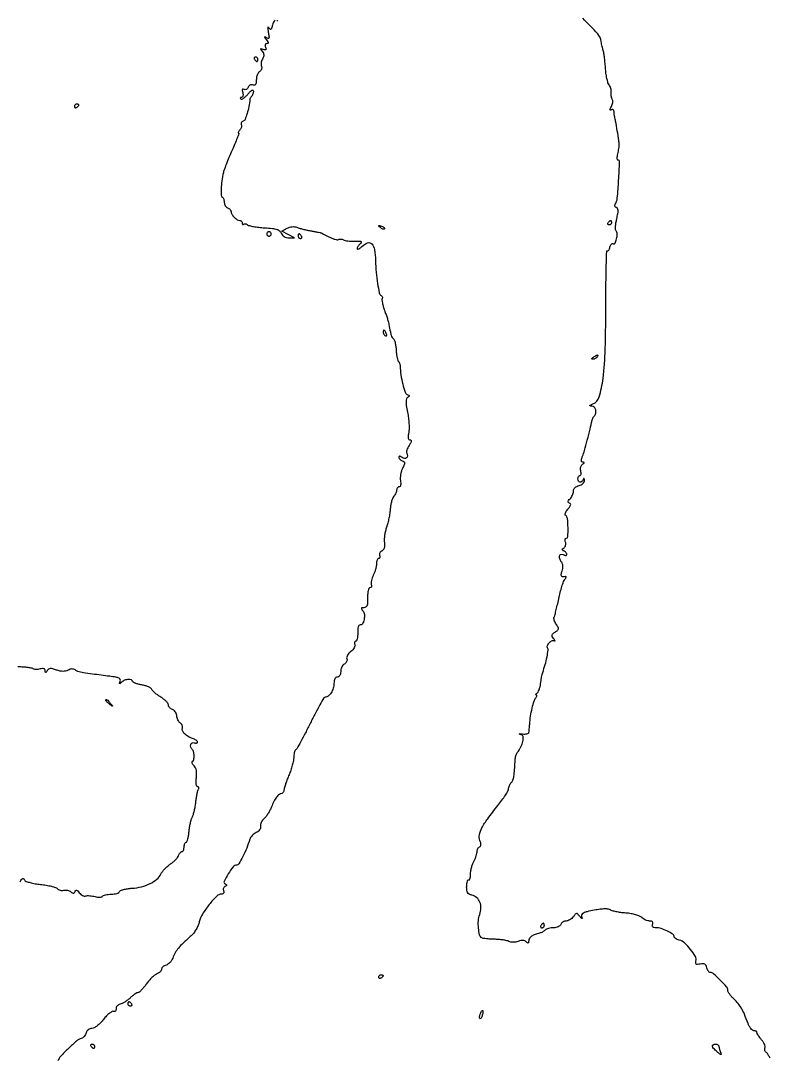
# Model space of a CAD drawing. Extents: x 489 to 2056, y 115 to 2226.
# Drawn here: x 1663 to 1997.9, y 618.1 to 1081.2 of the extents above; entities that cross this region are included whole.
import ezdxf

# ---------------------------------------------------------------- set-up
doc = ezdxf.new("R2010")
doc.units = 0

msp = doc.modelspace()

# ---------------------------------------------------------------- linework, layer by layer
for points in [[(1776.713706, 1081.434899, 0.097459), (1776.277368, 1081.033535, 0.062216), (1775.861257, 1080.287087, 0.034607), (1775.537966, 1079.295244, -0.015844), (1775.151256, 1077.938112, -0.1518), (1774.810507, 1077.451171, -0.363984), (1774.428426, 1077.46617, -0.065717), (1773.932689, 1078.052155, 0.116388), (1773.599501, 1078.374041, 0.535816), (1773.401443, 1078.279012, 0.072549), (1773.405147, 1077.564754, 0.009975), (1773.657496, 1076.094509, -0.011092), (1773.96337, 1074.288235, -0.108237), (1773.909463, 1073.520152, -0.373259), (1773.566994, 1073.300347, -0.09996), (1772.906098, 1073.536467, 0.009165), (1772.118925, 1073.991436, 0.558279), (1772.001655, 1073.925437, 0.178412), (1772.079709, 1073.68449, 0.00378), (1772.872445, 1072.691958, -0.019437), (1773.497887, 1071.856535, -0.130597), (1773.671089, 1071.373133, -0.323062), (1773.507814, 1071.101141, -0.10165), (1773.015456, 1071, 0.1381), (1772.576424, 1070.876382, 0.166353), (1772.304255, 1070.548075, 0.122512), (1772.2428, 1070.032711, 0.060394), (1772.404352, 1069.388659, -0.038178), (1772.630292, 1068.631768, -0.262724), (1772.519773, 1068.274572, -0.250492), (1772.150246, 1068.173886, -0.0354), (1771.369897, 1068.411552, 0.012809), (1770.479903, 1068.727168, 0.363343), (1770.268908, 1068.642442, 0.293871), (1770.289092, 1068.389811, 0.010338), (1770.92795, 1067.586814, -0.063352), (1771.441987, 1066.778078, -0.103567), (1771.629038, 1065.990766, -0.090414), (1771.494255, 1065.119492, -0.039415), (1771.02315, 1064.043256, 0.044538), (1770.648092, 1063.162016, 0.046163), (1770.440567, 1062.238772, 0.050659), (1770.417677, 1061.409978, 0.120568), (1770.606531, 1060.827629, -0.128806), (1770.764482, 1060.312221, -0.089582), (1770.680616, 1059.70621, -0.079405), (1770.370588, 1059.102889, -0.070656), (1769.877135, 1058.598296, 0.062686), (1769.323013, 1058.049366, 0.043169), (1768.83913, 1057.308562, 0.043344), (1768.492055, 1056.50051, 0.06568), (1768.34936, 1055.75, -0.009197), (1768.183755, 1053.54933, -0.101567), (1767.927451, 1052.70871, -0.277103), (1767.456621, 1052.431721, -0.089623), (1766.629042, 1052.588855, 0.11748), (1766.058314, 1052.664934, 0.100576), (1765.478097, 1052.484278, 0.092753), (1764.977391, 1052.073294, 0.083219), (1764.636105, 1051.494089, -0.074781), (1764.308157, 1050.915551, -0.110111), (1763.858006, 1050.54668, -0.129282), (1763.349205, 1050.438231, -0.127291), (1762.849539, 1050.59299, 0.100879), (1762.372732, 1050.768388, 0.344253), (1762.103097, 1050.616973, 0.140712), (1762.044625, 1050.117095, 0.023162), (1762.248857, 1049.156372, -0.043173), (1762.392963, 1048.314272, -0.078928), (1762.341334, 1047.621015, -0.120931), (1762.110533, 1047.169515, -0.217733), (1761.739714, 1047, 0.070875), (1761.379815, 1046.948727, 0.205311), (1761.189549, 1046.792325, 0.232401), (1761.184714, 1046.56305, 0.08767), (1761.373645, 1046.293021, 0.304215), (1761.807542, 1046.207431, 0.050486), (1762.595482, 1046.634582, 0.040858), (1763.546466, 1047.402543, 0.024992), (1764.540312, 1048.448561, -0.017529), (1765.598737, 1049.596364, -0.070495), (1766.356336, 1050.172384, -0.254453), (1766.786427, 1050.177109, -0.277687), (1767, 1049.822206, -0.044136), (1766.944716, 1049.197128, -0.03672), (1766.779687, 1048.550377, -0.038189), (1766.537719, 1047.9774, -0.077523), (1766.25, 1047.583333, 0.035608), (1765.958603, 1047.247189, 0.031038), (1765.702955, 1046.857813, 0.032302), (1765.516142, 1046.47532, 0.07548), (1765.440911, 1046.166667, -0.02567), (1764.980268, 1042.89153, -0.027024), (1764.191402, 1039.737631, -0.023587), (1763.260168, 1037.156872, -0.205555), (1762.406082, 1036.325587, 0.072846), (1761.916635, 1036.050625, 0.102577), (1761.591626, 1035.671795, 0.124053), (1761.480679, 1035.251, 0.142075), (1761.591833, 1034.85141, -0.137939), (1761.725588, 1034.385258, -0.065536), (1761.646696, 1033.76047, -0.057513), (1761.382803, 1033.082888, -0.051655), (1760.963645, 1032.456195, 0.022992), (1760.541241, 1031.896783, 0.050869), (1760.285544, 1031.427757, 0.105308), (1760.227504, 1031.122063, 0.407723), (1760.352308, 1031, -0.51821), (1760.498038, 1030.793512, -0.004868), (1759.749668, 1028.752077, -0.010555), (1758.756962, 1026.282622, -0.006066), (1757.462148, 1023.347497, 0.008183), (1756.085422, 1020.190551, 0.008527), (1754.832281, 1017.033027, 0.008273), (1753.841554, 1014.269347, 0.036574), (1753.406549, 1012.597497, 0.013115), (1752.798618, 1008.712083, 0.02564), (1752.555393, 1005.588501, 0.026821), (1752.618632, 1003.262915, 0.238474), (1753.137236, 1002.415183, -0.118946), (1753.46844, 1002.08068, -0.048579), (1753.746563, 1001.499863, -0.044441), (1753.93616, 1000.78909, -0.04299), (1754, 1000.047972, 0.074909), (1754.112113, 999.303841, 0.064522), (1754.440625, 998.58363, 0.066849), (1754.926498, 997.995299, 0.095434), (1755.5, 997.638374, -0.05935), (1756.073585, 997.336128, -0.059556), (1756.559375, 996.907902, -0.065379), (1756.889236, 996.42445, -0.117582), (1757, 995.959956, 0.14555), (1757.342358, 994.808787, 0.050864), (1758.439695, 993.451196, 0.050856), (1759.786666, 992.344573, 0.14759), (1760.928571, 992, -0.108083), (1761.337343, 991.910593, -0.099644), (1761.685268, 991.657292, -0.09558), (1761.918558, 991.278733, -0.090674), (1762, 990.833333, 0.057388), (1762.046271, 990.43152, 0.172529), (1762.193285, 990.20266, 0.253554), (1762.407824, 990.167715, 0.113033), (1762.657991, 990.324657, -0.145926), (1762.993391, 990.505972, -0.088386), (1763.448014, 990.519374, -0.074845), (1763.950928, 990.365867, -0.061844), (1764.423443, 990.063537, 0.117393), (1765.193483, 989.682973, 0.013343), (1767.110424, 989.297171, 0.01555), (1769.451247, 988.965332, 0.012064), (1772.015452, 988.7453, -0.01129), (1775.485813, 988.452925, -0.053059), (1777.439386, 988.031126, -0.097679), (1778.637521, 987.355572, -0.109198), (1779.433306, 986.298088, 0.07714), (1779.991327, 985.449252, 0.074549), (1780.786255, 984.797909, 0.071614), (1781.767361, 984.389293, 0.062996), (1782.868542, 984.25), (1785.370472, 984.25), (1782.512568, 985.747407), (1779.654664, 987.244814), (1782.022502, 988.512043, -0.046962), (1783.146227, 988.983893, -0.051105), (1784.306868, 989.221057, -0.053993), (1785.430555, 989.211574, -0.066568), (1786.44517, 988.953299, 0.024147), (1787.504933, 988.585661, 0.008286), (1789.071394, 988.153717, 0.008213), (1790.817888, 987.733603, 0.00941), (1792.5, 987.391192, -0.000615), (1794.068716, 987.1005, -0.000857), (1795.471875, 986.836211, -0.000518), (1796.653158, 986.610348, -0.011135), (1797, 986.535614, -0.053335), (1797.327299, 986.419444, -0.002874), (1798.316439, 985.937501, -0.004465), (1799.486753, 985.345875, -0.003239), (1800.779368, 984.667218, 0.024642), (1802.106091, 984.041533, 0.031846), (1803.380544, 983.608237, 0.033211), (1804.45022, 983.394009, 0.172902), (1805.029368, 983.51815, -0.098026), (1805.492056, 983.691329, -0.059368), (1806.078298, 983.717211, -0.056273), (1806.691834, 983.601184, -0.063646), (1807.23718, 983.353415, 0.085628), (1807.953092, 983.065197, 0.020866), (1809.21228, 982.84883, 0.02078), (1810.697518, 982.719454, 0.019375), (1812.223608, 982.709398, -0.00722), (1814.461351, 982.749044, -0.143782), (1815.111852, 982.560346, -0.433956), (1815.185524, 982.164465, -0.03765), (1814.43881, 981.295953, 0.030909), (1813.887483, 980.671896, 0.047907), (1813.502263, 980.065656, 0.061177), (1813.318966, 979.560562, 0.258357), (1813.404762, 979.261905, 0.266416), (1813.707619, 979.179825, 0.057511), (1814.233482, 979.384375, 0.045669), (1814.867177, 979.796968, 0.029254), (1815.52381, 980.380952, -0.105924), (1818.00365, 981.98567, -0.302893), (1819.909862, 981.549502, -0.153852), (1821.156327, 978.984389, -0.03312), (1821.559964, 974, 0.017889), (1821.81967, 968.847681, 0.019362), (1822.445372, 963.862412, 0.014003), (1823.264979, 959.636762, 0.202095), (1824.1317, 958.418605, -0.090337), (1824.436929, 958.143376, -0.095468), (1824.618306, 957.78319, -0.099699), (1824.648441, 957.394587, -0.108479), (1824.523103, 957.037381, 0.173769), (1824.406507, 956.488926, 0.018244), (1824.633488, 955.175417, 0.020872), (1825.038414, 953.585206, 0.015266), (1825.614379, 951.856479, -0.006714), (1826.253632, 950.041888, -0.006511), (1826.850741, 948.192216, -0.006448), (1827.333672, 946.551997, -0.023822), (1827.575344, 945.5, 0.003914), (1828.187153, 942.248755, 0.027879), (1828.582773, 940.696617, 0.061144), (1828.996331, 939.788783, 0.099498), (1829.570374, 939.170032, -0.156907), (1829.949131, 938.655975, -0.022543), (1830.31287, 937.384552, -0.023767), (1830.612547, 935.792371, -0.018281), (1830.792587, 934.032697, 0.013923), (1830.956234, 932.28277, 0.019079), (1831.207029, 930.721184, 0.016095), (1831.500447, 929.465667, 0.167438), (1831.792587, 929.032697, -0.100417), (1832.067639, 928.722364, -0.042291), (1832.306406, 928.215855, -0.039614), (1832.477579, 927.613304, -0.041365), (1832.548371, 927, 0.02893), (1832.906994, 923.029602, 0.024167), (1833.732547, 918.877073, 0.018096), (1834.770624, 915.277384, 0.225573), (1835.723973, 914.27568, -0.034028), (1836.391593, 913.965903, -0.231467), (1836.5949, 913.677117, -0.258436), (1836.481125, 913.362816, -0.041047), (1835.934345, 912.959423, 0.174021), (1835.389949, 912.275976, 0.079521), (1835.195035, 911.135927, 0.04167), (1835.327304, 909.318978, 0.009574), (1835.86347, 906.288441, -0.018046), (1836.261619, 903.792243, -0.016126), (1836.497062, 901.17838, -0.016402), (1836.555611, 898.816323, -0.04738), (1836.387971, 897.189855, 0.02212), (1836.162598, 895.72991, 0.074002), (1836.200082, 894.764489, 0.146552), (1836.484859, 894.214227, 0.20328), (1836.99001, 894, -0.201225), (1837.418796, 893.820153, -0.239371), (1837.549818, 893.406294, -0.08601), (1837.288889, 892.656499, -0.018389), (1836.57345, 891.471754, 0.031862), (1835.983486, 890.432551, 0.039923), (1835.579917, 889.400728, 0.044423), (1835.396484, 888.515123, 0.168833), (1835.517457, 887.971754, -0.136146), (1835.85276, 886.818505, -0.215696), (1835.447082, 885.891633, -0.220737), (1834.493653, 885.597912, -0.140173), (1833.410972, 886.073886, 0.033904), (1832.829118, 886.493634, 0.112309), (1832.385669, 886.647252, 0.248118), (1832.114778, 886.540117, 0.178812), (1832, 886.229434, 0.127983), (1832.112405, 885.797485, 0.06361), (1832.450898, 885.339242, 0.056834), (1832.94791, 884.925695, 0.05356), (1833.53497, 884.624954, -0.074958), (1834.301483, 884.190095, -0.222879), (1834.566358, 883.664137, -0.112765), (1834.406637, 882.862392, -0.014007), (1833.629284, 881.250009, 0.046058), (1833.115752, 879.983448, 0.032067), (1832.765236, 878.479913, 0.032458), (1832.614736, 876.980434, 0.056065), (1832.710891, 875.732043, -0.031777), (1832.852386, 874.609163, -0.069113), (1832.7864, 873.744767, -0.11325), (1832.530823, 873.201516, -0.230328), (1832.116577, 873, 0.127101), (1831.690753, 872.889977, 0.100759), (1831.327995, 872.580357, 0.089625), (1831.084127, 872.117203, 0.076619), (1831, 871.571429, -0.069591), (1830.9101, 870.92864, -0.037195), (1830.632813, 870.17433, -0.036172), (1830.228459, 869.432298, -0.046628), (1829.75, 868.821429, 0.095869), (1829.245876, 868.028787, 0.025938), (1828.770772, 866.611537, 0.025261), (1828.389395, 864.914688, 0.023802), (1828.171776, 863.154016, -0.019618), (1827.94806, 861.210618, -0.012254), (1827.541505, 858.9553, -0.012294), (1827.030874, 856.749061, -0.021792), (1826.487082, 854.963386, 0.029026), (1825.996318, 853.264061, 0.021357), (1825.64457, 851.335516, 0.021716), (1825.468808, 849.476701, 0.044213), (1825.523786, 848.012053, -0.032145), (1825.61184, 846.58488, -0.073343), (1825.451965, 845.520357, -0.103194), (1825.046147, 844.779547, -0.12504), (1824.401009, 844.32364, 0.089235), (1823.862181, 843.997415, 0.09509), (1823.484907, 843.510078, 0.099873), (1823.326689, 842.938587, 0.10979), (1823.411145, 842.370958, -0.061879), (1823.541104, 841.846279, -0.108279), (1823.498162, 841.402719, -0.150891), (1823.293696, 841.111261, -0.166391), (1822.968615, 841, 0.224109), (1822.597785, 840.824998, 0.07596), (1822.284531, 840.299203, 0.057781), (1822.070854, 839.527858, 0.038721), (1822, 838.614307, -0.045249), (1821.899363, 837.504539, -0.022406), (1821.582619, 836.124909, -0.022033), (1821.123276, 834.713015, -0.030005), (1820.57913, 833.489885, 0.032401), (1820.074311, 832.340362, 0.033834), (1819.730699, 831.151581, 0.035965), (1819.579269, 830.091105, 0.109521), (1819.686119, 829.375578, -0.059617), (1819.819065, 828.849023, -0.105271), (1819.7827, 828.404076, -0.149772), (1819.587659, 828.111925, -0.172896), (1819.273655, 828, 0.265728), (1818.650982, 827.643934, 0.083017), (1818.251071, 826.601256, 0.042097), (1818.035726, 824.760227, 0.010698), (1818.00291, 821.75, -0.037751), (1817.922162, 820.508939, -0.097576), (1817.628472, 819.665231, -0.140801), (1817.117174, 819.177784, -0.121025), (1816.39344, 819, 0.036532), (1815.600393, 818.941979, 0.28214), (1815.327011, 818.713554, 0.231834), (1815.37817, 818.324826, 0.026569), (1815.920615, 817.595653, -0.15525), (1816.568828, 815.994552, -0.068931), (1816.428398, 813.695269, -0.079001), (1815.71502, 811.778644, -0.32116), (1814.649961, 811.283346, 0.278318), (1814.181814, 811.108907, 0.09681), (1813.83676, 810.443206, 0.055954), (1813.638409, 809.310762, 0.023007), (1813.614063, 807.75, -0.024447), (1813.587505, 806.312829, -0.039348), (1813.409373, 805.101563, -0.047127), (1813.125135, 804.240552, -0.297801), (1812.757074, 804, 0.171351), (1812.432423, 803.885376, 0.150059), (1812.230158, 803.585942, 0.105976), (1812.191295, 803.129978, 0.06014), (1812.326921, 802.590441, -0.15551), (1812.365724, 801.920538, -0.066546), (1812.026312, 801.07953, -0.056497), (1811.388484, 800.203547, -0.046144), (1810.528978, 799.424485, 0.045138), (1809.646101, 798.627464, 0.060233), (1809.013919, 797.75295, 0.072675), (1808.696549, 796.911092, 0.146491), (1808.749559, 796.210254, -0.114007), (1808.837505, 795.583339, -0.085955), (1808.658645, 794.908676, -0.079811), (1808.244498, 794.290029, -0.078004), (1807.654492, 793.82652, 0.095576), (1807.021113, 793.292188, 0.056006), (1806.486007, 792.452824, 0.053174), (1806.122907, 791.45626, 0.060864), (1806, 790.45031, -0.048987), (1805.900227, 789.434395, -0.088612), (1805.596958, 788.658385, -0.117298), (1805.116427, 788.175396, -0.139499), (1804.5, 788, 0.150397), (1803.854557, 787.801361, 0.125738), (1803.378049, 787.261905, 0.083426), (1803.090161, 786.353459, 0.03512), (1803, 785.071429, -0.080276), (1802.66712, 783.01145, -0.065126), (1801.691642, 780.994564, -0.071552), (1800.368948, 779.496828, -0.177974), (1799.017374, 779, 0.266139), (1798.544793, 778.729281, 0.003355), (1796.748311, 775.618034, 0.008732), (1794.719846, 771.900313, 0.00548), (1792.472155, 767.486925, -0.003986), (1790.221728, 763.03533, -0.006006), (1788.183197, 759.195446, -0.00265), (1786.393089, 755.960003, -0.127322), (1785.883353, 755.427908, 0.154597), (1785.542173, 755.031336, 0.037464), (1785.259485, 754.202776, 0.034901), (1785.064919, 753.158056, 0.028596), (1785, 752.023888, -0.048909), (1784.860111, 750.597208, -0.017063), (1784.389974, 748.585705, -0.016759), (1783.718285, 746.392905, -0.018774), (1782.923317, 744.332905, 0.009724), (1782.118324, 742.354289, 0.010667), (1781.416673, 740.405603, 0.010155), (1780.887318, 738.718089, 0.051553), (1780.710512, 737.75, -0.04655), (1780.595099, 737.080298, -0.063382), (1780.362156, 736.514062, -0.07985), (1780.054235, 736.130344, -0.185896), (1779.715767, 736, 0.169679), (1778.595886, 735.608694, 0.059979), (1777.385394, 734.381804, 0.046474), (1776.179141, 732.483106, 0.026533), (1775.07013, 730, -0.026902), (1774.414548, 728.535043, -0.021335), (1773.556905, 727.02749, -0.02181), (1772.638538, 725.695182, -0.049256), (1771.808026, 724.795711, 0.054015), (1771.09742, 724.011289, 0.048903), (1770.543759, 723.067229, 0.052029), (1770.218319, 722.113114, 0.098686), (1770.195666, 721.304776, -0.107257), (1770.159753, 720.506856, -0.088486), (1769.799941, 719.732924, -0.077601), (1769.14182, 719.049572, -0.058201), (1768.24088, 718.51801, 0.05589), (1767.331683, 717.987208, 0.042504), (1766.467552, 717.221547, 0.043521), (1765.772711, 716.351315, 0.073666), (1765.376402, 715.508945, -0.022409), (1764.005783, 711.603064, -0.02151), (1762.274371, 707.780602, -0.014522), (1760.525194, 704.55862, -0.267196), (1759.554488, 704, 0.229774), (1757.978346, 703.235316, 0.028663), (1755.736597, 700.02836, 0.028402), (1753.934074, 696.69706, 0.412397), (1754.343016, 695.552328, -0.040223), (1754.853243, 695.256251, -0.254694), (1754.98342, 694.997302, -0.241705), (1754.838854, 694.737197, -0.036875), (1754.306177, 694.435392, 0.112684), (1753.892633, 694.110319, 0.092542), (1753.624841, 693.614992, 0.086686), (1753.543006, 693.026308, 0.083089), (1753.663166, 692.435392, -0.084182), (1753.777954, 691.864548, -0.147702), (1753.653851, 691.40326, -0.156853), (1753.303157, 691.105752, -0.098406), (1752.771033, 691, 0.198485), (1750.605346, 690.105028, 0.026894), (1747.248771, 686.378891, 0.031242), (1744.227443, 682.120098, 0.083323), (1742.821741, 678.683797, -0.045172), (1742.292856, 677.045838, -0.030022), (1741.411297, 675.278237, -0.03022), (1740.338744, 673.652117, -0.050641), (1739.230087, 672.449327, 0.008131), (1735.57743, 669.106307, 0.031042), (1733.470994, 666.851119, 0.045278), (1732.088778, 664.825312, 0.03625), (1730.973282, 662.429725, -0.053162), (1730.444541, 661.387653, -0.046004), (1729.684931, 660.424337, -0.048389), (1728.822035, 659.675968, -0.090737), (1727.98796, 659.2866, 0.054196), (1727.227657, 658.996888, 0.061931), (1726.583963, 658.560234, 0.071505), (1726.147103, 658.050199, 0.142326), (1726, 657.543884, -0.145466), (1725.838563, 657.000732, -0.053286), (1725.326952, 656.373582, -0.047179), (1724.585463, 655.766881, -0.041008), (1723.708771, 655.277076, 0.063102), (1722.658662, 654.62809, 0.023894), (1721.368327, 653.479426, 0.023213), (1720.068397, 652.081872, 0.026216), (1718.958771, 650.623394, -0.017686), (1717.943342, 649.24041, -0.023973), (1716.925512, 648.072017, -0.022237), (1716.018779, 647.207174, -0.179524), (1715.489782, 647.006833, 0.125378), (1714.946155, 646.864416, 0.02092), (1714.017003, 646.297933, 0.021798), (1712.958393, 645.52133, 0.01779), (1711.894672, 644.603153, -0.025176), (1710.765158, 643.656925, -0.022815), (1709.509531, 642.795387, -0.023472), (1708.314095, 642.12858, -0.064887), (1707.40489, 641.814839, 0.080222), (1706.686655, 641.542206, 0.081885), (1706.096488, 641.058786, 0.087643), (1705.722592, 640.443793, 0.112538), (1705.625709, 639.790765, -0.073304), (1705.583863, 639.189624, -0.139571), (1705.356244, 638.766147, -0.171286), (1704.977942, 638.57826, -0.122634), (1704.505138, 638.636402, 0.229771), (1703.828407, 638.57854, 0.034836), (1702.681, 637.782322, 0.033119), (1701.367106, 636.576591, 0.023062), (1700.0454, 635.057322, -0.026243), (1698.635382, 633.457197, -0.033902), (1697.174502, 632.15451, -0.037514), (1695.829465, 631.262774, -0.128311), (1694.822351, 631, 0.085897), (1693.993178, 630.856495, 0.07998), (1693.237469, 630.441326, 0.07963), (1692.64758, 629.807982, 0.083993), (1692.29841, 629.033119, -0.065444), (1691.975984, 628.240812, -0.051488), (1691.436965, 627.485892, -0.05281), (1690.77509, 626.878714, -0.082554), (1690.088111, 626.527965, 0.099786), (1687.995936, 625.367981, 0.014592), (1684.37381, 622.098057, 0.014813), (1680.950151, 618.620932, 0.095695), (1679.653976, 616.540659, -0.054237)], [(1777.923927, 1081.29669, -0.18021), (1777.737585, 1081.217824, -0.102606), (1777.449354, 1081.264551, -0.047126)], [(1997.942691, 617.669155, 0.0164), (1997.180038, 618.994719, 0.015034), (1996.475906, 620.057925, 0.100891), (1996.016914, 620.489547, -0.114807), (1995.69893, 620.805495, -0.081862), (1995.504284, 621.270226, -0.075628), (1995.459795, 621.809527, -0.074575), (1995.57714, 622.340428, 0.146803), (1995.626055, 622.992415, 0.04662), (1995.325725, 623.930599, 0.041945), (1994.775537, 624.970035, 0.035962), (1994.033466, 625.961413, -0.016453), (1993.254886, 626.921176, -0.020345), (1992.597331, 627.866095, -0.019143), (1992.116114, 628.689297, -0.123297), (1992, 629.15301, 0.159846), (1991.894012, 629.476071, 0.096769), (1991.595013, 629.751197, 0.078423), (1991.148569, 629.936999, 0.059534), (1990.62132, 630, -0.175303), (1990.007166, 630.222153, -0.050474), (1989.288595, 630.954687, -0.044114), (1988.589631, 632.006001, -0.034729), (1988.0204, 633.25, 0.009939), (1986.370003, 637.387001, 0.030896), (1985.034282, 640.074625, 0.041318), (1983.614946, 642.124551, 0.032787), (1981.770925, 644.089199, -0.024997), (1980.710293, 645.184529, -0.028583), (1979.813959, 646.334278, -0.02956), (1979.177254, 647.382345, -0.122309), (1979, 648.096124, 0.182893), (1978.43705, 649.583657, 0.015665), (1975.596892, 652.602545, 0.01568), (1972.573345, 655.437445, 0.182447), (1971.082972, 656, -0.193718), (1970.717752, 656.147017, -0.055426), (1970.319392, 656.625121, -0.04695), (1969.952186, 657.313405, -0.035136), (1969.67676, 658.128071, 0.060185), (1969.280107, 659.132803, 0.14222), (1968.719921, 659.700463, 0.129388), (1967.904724, 659.91047, 0.04595), (1966.696846, 659.792878, -0.026188), (1965.455937, 659.62241, -0.169115), (1964.85265, 659.777037, -0.255403), (1964.61647, 660.22552, -0.060167), (1964.735083, 661.094958, 0.193351), (1964.46757, 663.203267, 0.040777), (1962.362662, 666.348992, 0.042357), (1959.677966, 669.197052, 0.121682), (1957.295453, 670.461982, -0.036836), (1956.416777, 670.752722, -0.048825), (1955.674289, 671.149478, -0.058043), (1955.160465, 671.586045, -0.189872), (1955, 671.993372, 0.252498), (1954.414475, 673.078914, 0.030015), (1951.960684, 674.488654, 0.035043), (1949.175295, 675.638163, 0.080509), (1946.942671, 676, -0.042672), (1945.9856, 676.081829, -0.1482), (1945.436584, 676.357157, -0.206289), (1945.235929, 676.825435, -0.091344), (1945.361626, 677.5, 0.084268), (1945.493825, 678.158, 0.190345), (1945.324289, 678.628189, 0.158482), (1944.846171, 678.911029, 0.055017), (1944.040044, 679, -0.067228), (1943.199525, 679.113525, -0.039063), (1942.24012, 679.460035, -0.038311), (1941.315663, 679.966586, -0.051935), (1940.57678, 680.566077, 0.099775), (1939.589155, 681.222361, 0.029444), (1937.86092, 681.811898, 0.027149), (1935.720706, 682.280588, 0.021361), (1933.363382, 682.561457, -0.01435), (1931.114842, 682.797447, -0.017502), (1929.028994, 683.151779, -0.016179), (1927.315808, 683.563087, -0.106587), (1926.538299, 683.968215, 0.145324), (1925.682184, 684.334316, 0.034202), (1924.11007, 684.408405, 0.027632), (1921.988093, 684.24568, 0.013022), (1919.272782, 683.813535, 0.010588), (1916.155933, 683.165337, 0.056671), (1914.521513, 682.588214, 0.140564), (1913.7838, 681.925418, 0.217813), (1913.674149, 681.090699, -0.011066), (1913.922779, 680.213464, -0.526302), (1913.820517, 680.095658, -0.189282), (1913.581016, 680.222532, -0.00463), (1912.762185, 681.194213, 0.024645), (1911.884371, 682.155081, 0.221057), (1911.361067, 682.343818, 0.197456), (1910.843398, 682.075058, 0.01938), (1909.959791, 680.944213, -0.054456), (1909.289666, 680.200398, -0.04612), (1908.438245, 679.571112, -0.048274), (1907.543356, 679.141212, -0.088069), (1906.747856, 679, 0.075815), (1906.01266, 678.887878, 0.064717), (1905.300018, 678.559375, 0.066825), (1904.71684, 678.07349, 0.094352), (1904.361626, 677.5, -0.131484), (1903.944621, 676.925507, -0.062886), (1903.164034, 676.440625, -0.055888), (1902.16578, 676.111387, -0.051776), (1901.093011, 676, 0.035508), (1899.983573, 675.921113, 0.033748), (1898.876965, 675.685893, 0.035594), (1897.928627, 675.341796, 0.0918), (1897.330699, 674.930699, -0.042526), (1896.820614, 674.500714, -0.028031), (1896.169924, 674.093355, -0.028205), (1895.487139, 673.766134, -0.047703), (1894.880699, 673.58174, 0.035748), (1892.827094, 673.010489, 0.066127), (1891.289695, 672.220163, 0.089844), (1890.334349, 671.263465, 0.152538), (1890, 670.193011, -0.034056), (1889.9502, 669.462712, -0.266693), (1889.75, 669.203382, -0.266434), (1889.424933, 669.245436, -0.034007), (1888.873026, 669.726974, 0.09849), (1888.223576, 670.160925, 0.084377), (1887.420559, 670.344166, 0.06781), (1886.45147, 670.26704, 0.03714), (1885.307551, 669.926831, -0.044422), (1884.215306, 669.619203, -0.043781), (1883.080519, 669.507355, -0.046662), (1882.027779, 669.594422, -0.076891), (1881.184525, 669.882553, 0.067193), (1880.230222, 670.22933, 0.016612), (1878.588454, 670.530016, 0.016696), (1876.668807, 670.750838, 0.016028), (1874.712341, 670.846953, -0.009828), (1872.816823, 670.91653, -0.012701), (1871.081669, 671.058686, -0.010481), (1869.648385, 671.24331, -0.101473), (1869.075704, 671.453213, -0.195145), (1868.093344, 672.795529, -0.038638), (1867.58179, 675.791921, -0.040495), (1867.545357, 679.131334, -0.066446), (1868.113739, 681.896428, 0.075408), (1868.661271, 684.823871, 0.104464), (1868.200826, 687.44632, 0.118501), (1866.791964, 689.428627, 0.118324), (1864.635338, 690.555388, -0.057847), (1863.392024, 691.025462, -0.141198), (1862.687278, 691.692042, -0.111617), (1862.350907, 692.740797, -0.029107), (1862.297749, 694.520599, -0.023102), (1862.391264, 695.772928, -0.046013), (1862.600959, 696.74393, -0.077044), (1862.882349, 697.314122, -0.397139), (1863.19642, 697.378606, 0.370014), (1863.501805, 697.426389, 0.097718), (1863.763948, 697.892863, 0.053393), (1863.943106, 698.731427, 0.025955), (1864, 699.826676, -0.040119), (1864.107282, 701.161582, -0.022833), (1864.438815, 702.747768, -0.022684), (1864.921472, 704.324447, -0.03459), (1865.493839, 705.635693, 0.0209), (1866.066102, 706.854624, 0.019363), (1866.550673, 708.148193, 0.019771), (1866.891423, 709.332467, 0.059301), (1866.993839, 710.166667, -0.059325), (1867.075353, 710.830351, -0.061498), (1867.310268, 711.447776, -0.068287), (1867.655508, 711.928549, -0.123096), (1868.062392, 712.187464, 0.18256), (1868.457002, 712.508463, 0.119048), (1868.626683, 713.077531, 0.072809), (1868.549122, 713.913078, 0.02871), (1868.212128, 715.020797, -0.14144), (1868.031611, 717.533685, -0.066577), (1869.133735, 720.627083, -0.040016), (1871.676818, 724.726883, -0.011491), (1876.249371, 730.640766, 0.011964), (1878.068334, 732.997923, 0.015805), (1879.603799, 735.234163, 0.013197), (1880.760431, 737.147643, 0.129949), (1880.999371, 738.05, -0.065403), (1881.089471, 738.733719, -0.039089), (1881.3632, 739.508072, -0.038495), (1881.763431, 740.249701, -0.053444), (1882.237054, 740.837054, 0.110679), (1882.941285, 741.948091, 0.045103), (1883.394, 743.689559, 0.024481), (1883.716774, 746.478182, 0.004915), (1883.998949, 751.471497, -0.051842), (1884.130076, 752.337868, -0.032438), (1884.451726, 753.312864, -0.032361), (1884.898718, 754.242453, -0.049918), (1885.411155, 754.971497, 0.047077), (1885.96288, 755.747052, 0.022261), (1886.530075, 756.837241, 0.021834), (1887.026589, 758.03981, 0.028754), (1887.36631, 759.176557, 0.033099), (1887.59094, 760.511245, 0.109099), (1887.48756, 761.392518, 0.150695), (1887.052487, 761.985174, 0.08533), (1886.250619, 762.390641, -0.042185), (1885.808309, 762.568451, -0.7086), (1885.822057, 762.67468, -0.073316), (1886.263485, 762.702426, -0.008547), (1887.25, 762.602756, 0.038529), (1888.312503, 762.55942, 0.057623), (1889.230066, 762.699386, 0.075822), (1889.877957, 762.987046, 0.225216), (1890.128948, 763.388672, 0.005482), (1890.190857, 763.978656, 0.00151), (1890.275248, 764.907922, 0.001526), (1890.364469, 765.961357, 0.001594), (1890.445914, 767, -0.020623), (1890.85787, 770.52605, -0.018415), (1891.569974, 774.143441, -0.016476), (1892.416027, 777.271582, -0.098698), (1893.211931, 778.75, 0.04084), (1893.547563, 779.231263, 0.100627), (1893.685177, 779.637311, 0.204904), (1893.610343, 779.899498, 0.221259), (1893.372445, 780.015313, -0.155918), (1893.152593, 780.089856, -0.345971), (1893.108535, 780.250049, -0.121289), (1893.292404, 780.497433, -0.031007), (1893.699164, 780.792911, 0.126267), (1894.189368, 781.315589, 0.034396), (1894.668607, 782.351294, 0.032492), (1895.067523, 783.642459, 0.028792), (1895.315463, 785.027599, -0.008515), (1895.513301, 786.467034, -0.008142), (1895.762667, 787.920607, -0.008107), (1896.024429, 789.196199, -0.028705), (1896.252094, 790, 0.015303), (1897.369185, 793.575798, 0.018161), (1898.196004, 797.015876, 0.013795), (1898.705918, 799.951754, 0.176281), (1898.482547, 801.02824, -0.250881), (1898.415501, 802.108955, -0.086819), (1899.331133, 803.439148, -0.09148), (1900.608441, 804.336224, -0.289867), (1901.597985, 804.202381, 0.152589), (1901.759682, 804.134802, 0.57776), (1901.808634, 804.203953, 0.04564), (1901.592417, 804.578954, 0.009429), (1901.141018, 805.194055, -0.041516), (1900.529813, 806.149797, -0.181034), (1900.445672, 806.804633, -0.164215), (1900.811072, 807.392769, -0.032787), (1901.828499, 808.124969, 0.033161), (1902.919028, 808.911013, 0.187496), (1903.262106, 809.525413, 0.158813), (1903.129191, 810.270994, 0.02216), (1902.318318, 811.636938, -0.031604), (1901.787083, 812.571567, -0.0397), (1901.422959, 813.498501, -0.044128), (1901.25623, 814.29341, -0.169631), (1901.363624, 814.779339, 0.072931), (1901.63581, 815.409079, 0.003862), (1902.188513, 817.532464, 0.006008), (1902.797989, 820.079141, 0.004332), (1903.419054, 822.933781, -0.010837), (1904.088713, 825.829886, -0.013244), (1904.844652, 828.505082, -0.011768), (1905.587249, 830.705965, -0.086156), (1906.138507, 831.66689, 0.029771), (1906.53868, 832.212065, 0.089308), (1906.715998, 832.636737, 0.254736), (1906.649578, 832.866445, 0.249602), (1906.419273, 832.938003, -0.050489), (1905.183789, 832.830167, -0.259673), (1904.609372, 833.160549, -0.198012), (1904.496168, 833.910838, -0.030536), (1904.953875, 835.378683, 0.0491), (1905.281306, 836.584255, 0.071937), (1905.307042, 837.681415, 0.072405), (1905.02123, 838.735705, 0.050473), (1904.4184, 839.813038, -0.088353), (1903.75405, 841.243595, -0.200245), (1903.913682, 842.403652, -0.274057), (1904.763573, 842.872162, -0.131349), (1906, 842.5, 0.074422), (1906.382495, 842.336022, 0.151112), (1906.70625, 842.350121, 0.187673), (1906.920347, 842.535826, 0.121914), (1907, 842.85765, 0.111104), (1906.907574, 843.268458, 0.064536), (1906.632813, 843.695717, 0.059602), (1906.227969, 844.073887, 0.061783), (1905.75, 844.340536, -0.044494), (1905.169177, 844.638792, -0.263729), (1905.013921, 844.928639, -0.207206), (1905.169092, 845.264681, -0.02876), (1905.78387, 845.753819, 0.101988), (1906.226129, 846.225749, 0.076417), (1906.50235, 846.884315, 0.073255), (1906.575309, 847.623702, 0.079798), (1906.426881, 848.32995, -0.049532), (1906.25158, 848.969762, -0.090402), (1906.257988, 849.509423, -0.140075), (1906.437928, 849.863198, -0.208424), (1906.751854, 850, 0.399277), (1907.526811, 850.736213, 0.018022), (1907.587991, 854.753934, 0.019959), (1907.341822, 858.802748, 0.215181), (1906.539763, 860.18895, -0.228747), (1906.302378, 860.62485, -0.095639), (1906.399326, 861.304071, -0.064177), (1906.821577, 862.154934, -0.03436), (1907.539763, 863.08505, 0.022673), (1908.393698, 864.139137, 0.092694), (1908.75092, 864.877356, 0.204858), (1908.680416, 865.383883, 0.17469), (1908.258929, 865.726457, -0.093833), (1907.755625, 866.017113, -0.25244), (1907.612656, 866.390787, -0.138717), (1907.829634, 866.897199, -0.026237), (1908.508929, 867.651786, 0.054479), (1909.079778, 868.362712, 0.038636), (1909.561998, 869.265776, 0.039127), (1909.89155, 870.212395, 0.064288), (1910, 871.052377, -0.100677), (1910.171206, 871.894032, -0.094455), (1910.659456, 872.623711, -0.081949), (1911.450065, 873.199196, -0.054998), (1912.5, 873.589356, 0.054751), (1913.486251, 873.955298, 0.072203), (1914.27197, 874.503103, 0.085761), (1914.770051, 875.162814, 0.131664), (1914.921053, 875.858408, 0.018874), (1914.863972, 876.522057, 0.217341), (1914.730208, 876.739466, 0.43203), (1914.559296, 876.700454, 0.036825), (1914.337719, 876.25, -0.104915), (1913.709989, 875.317707, -0.222484), (1912.905392, 875.040943, -0.250307), (1912.249679, 875.486727, -0.121389), (1912, 876.5, -0.058511), (1912.067364, 877.073682, -0.077596), (1912.266249, 877.559375, -0.096244), (1912.560648, 877.884764, -0.162267), (1912.90638, 878, 0.254381), (1913.208616, 878.164405, 0.101947), (1913.385014, 878.617568, 0.067203), (1913.407989, 879.296715, 0.038867), (1913.262982, 880.102358, -0.061735), (1913.142842, 881.003998, -0.071274), (1913.25787, 881.862745, -0.078677), (1913.590855, 882.58405, -0.104575), (1914.106601, 883.087045, 0.019719), (1914.705792, 883.500433, 0.187725), (1914.867084, 883.75982, 0.404949), (1914.754946, 883.929364, 0.051148), (1914.274751, 883.984687, -0.165336), (1913.769985, 884.163358, -0.212512), (1913.543328, 884.59441, -0.089369), (1913.633758, 885.391499, -0.018025), (1914.094091, 886.747478, 0.02189), (1914.903247, 889.192881, 0.003804), (1916.192674, 893.885317, 0.004439), (1917.46242, 898.823329, 0.009085), (1918.353026, 902.721056, -0.036559), (1918.501862, 903.239523, -0.027031), (1918.737986, 903.787762, -0.027556), (1919.019263, 904.283805, -0.053669), (1919.304389, 904.637722, 0.144198), (1919.962075, 905.844544, 0.112075), (1919.946054, 907.346761, 0.125628), (1919.301943, 908.572498, 0.202922), (1918.25, 909.063386, -0.01976), (1917.410358, 909.127085, -0.513164), (1917.316118, 909.296631, -0.181166), (1917.559674, 909.533472, -0.007533), (1918.697555, 910.011761, 0.231093), (1921.531199, 913.154413, 0.038288), (1923.222241, 921.370473, 0.025102), (1924.224119, 934.483696, 0.006515), (1924.5, 955.655023, -0.002577), (1924.545625, 964.507058, -0.00441), (1924.686916, 971.892586, -0.00092), (1924.877159, 978.277207, -0.576994), (1925.13631, 978.41627, 0.300688), (1925.420774, 978.424811, 0.087107), (1925.746203, 978.751918, 0.056736), (1926.063724, 979.339118, 0.031654), (1926.319002, 980.111863, -0.048489), (1926.597757, 980.86921, -0.084063), (1926.984816, 981.414472, -0.126296), (1927.41225, 981.667499, -0.212308), (1927.818343, 981.61227, 0.44557), (1928.626279, 981.84876, 0.057704), (1929.288385, 983.766535, 0.048211), (1929.564442, 986.0405, 0.200821), (1929.073214, 987.29986, -0.18401), (1928.830193, 987.867788, -0.023284), (1928.838573, 989.224894, -0.024818), (1929.010456, 990.898236, -0.018246), (1929.359831, 992.729963, 0.012303), (1929.829626, 995.043318, 0.051744), (1929.931958, 996.455193, 0.10506), (1929.722707, 997.30881, 0.202528), (1929.20346, 997.765513, -0.106045), (1928.793784, 998.007232, -0.125689), (1928.549482, 998.38308, -0.12271), (1928.512097, 998.837347, -0.098186), (1928.684615, 999.298713, 0.11576), (1929.588183, 1001.997447, 0.008283), (1930.19259, 1009.932682, 0.004555), (1930.609951, 1018.215691, 0.426343), (1929.857334, 1019, -0.350225), (1929.627095, 1019.183817, -0.053773), (1929.554479, 1019.807813, -0.040741), (1929.619419, 1020.69549, -0.023239), (1929.834204, 1021.75, 0.013497), (1930.09475, 1022.912879, 0.012051), (1930.303305, 1024.132813, 0.012185), (1930.437535, 1025.238114, 0.0363), (1930.455757, 1026, 0.026318), (1930.285787, 1027.672482, 0.002102), (1929.586201, 1032.060276, 0.002313), (1928.852662, 1036.413423, 0.022193), (1928.449778, 1038.25, -0.023001), (1928.364461, 1038.641944, -0.00715), (1928.271966, 1039.237649, -0.007132), (1928.187518, 1039.907132, -0.007802), (1928.125, 1040.559017, 0.076311), (1927.995268, 1041.107316, 0.141805), (1927.715063, 1041.46363, 0.172483), (1927.330311, 1041.574711, 0.123887), (1926.900232, 1041.43834, -0.101096), (1926.498392, 1041.290715, -0.46864), (1926.337631, 1041.433409, -0.102442), (1926.455055, 1041.92213, -0.012858), (1926.946476, 1042.89999, 0.047418), (1927.327717, 1043.810245, 0.047824), (1927.529282, 1044.77343, 0.052261), (1927.534769, 1045.645592, 0.116064), (1927.321203, 1046.270667, -0.066252), (1927.046843, 1046.872042, -0.035316), (1926.86402, 1047.670461, -0.034432), (1926.790503, 1048.526587, -0.045039), (1926.847918, 1049.309626, 0.06605), (1926.872974, 1050.109827, 0.043207), (1926.701146, 1051.018116, 0.04297), (1926.373465, 1051.89075, 0.061984), (1925.9298, 1052.584586, -0.102825), (1925.432709, 1053.521506, -0.018487), (1924.949186, 1055.448084, -0.019256), (1924.547156, 1057.784254, -0.016362), (1924.299283, 1060.27496, 0.006938), (1924.098514, 1062.768316, 0.008279), (1923.837804, 1065.11202, 0.007293), (1923.557153, 1067.076157, 0.052386), (1923.310214, 1068, -0.02517), (1923.067214, 1068.744388, -0.010407), (1922.810772, 1069.772713, -0.010266), (1922.580991, 1070.888771, -0.01302), (1922.416972, 1071.928385, 0.152638), (1920.827637, 1075.363166, 0.013444), (1914.13089, 1082.363962, 0.017426)], [(1662.664522, 696.530272, 0.034059), (1663.139163, 697.166154, -0.037585), (1663.612258, 697.790739, -0.201197), (1663.988781, 697.972766, -0.220596), (1664.359524, 697.82425, -0.045293), (1664.805958, 697.254949, 0.164431), (1665.464409, 696.732908, 0.02066), (1667.225152, 696.18227, 0.022504), (1669.438999, 695.694691, 0.016911), (1671.909739, 695.351646, -0.015612), (1674.402953, 695.012079, -0.019602), (1676.685604, 694.535599, -0.018104), (1678.536928, 694.000861, -0.126174), (1679.324252, 693.497971, 0.086231), (1679.883502, 693.075117, 0.057392), (1680.637217, 692.790812, 0.055929), (1681.460182, 692.679615, 0.069698), (1682.225798, 692.769299, -0.069034), (1683.011874, 692.862432, -0.048664), (1683.896846, 692.758261, -0.048798), (1684.741801, 692.485788, -0.070935), (1685.40808, 692.076286, 0.033698), (1686.124466, 691.55904, 0.158321), (1686.6109, 691.437964, 0.219661), (1686.980686, 691.641201, 0.069694), (1687.288002, 692.208262, -0.111319), (1687.59934, 692.684295, -0.273712), (1687.990593, 692.77819, -0.130224), (1688.502452, 692.458851, -0.024588), (1689.222448, 691.6124, 0.055432), (1689.882807, 690.926502, 0.059557), (1690.662899, 690.421363, 0.067034), (1691.439522, 690.162445, 0.130173), (1692.0872, 690.20848, -0.074221), (1692.816576, 690.342469, -0.02575), (1693.888841, 690.323184, -0.02492), (1695.085138, 690.179783, -0.026499), (1696.236515, 689.919753, 0.033847), (1697.335902, 689.688374, 0.046596), (1698.343743, 689.641332, 0.055424), (1699.13569, 689.766876, 0.189539), (1699.545532, 690.073673, -0.163971), (1699.978086, 690.432258, -0.033926), (1700.936171, 690.727891, -0.032309), (1702.148222, 690.932054, -0.025576), (1703.475684, 691, 0.032866), (1704.789908, 691.086481, 0.043269), (1705.962387, 691.346089, 0.049711), (1706.847881, 691.724364, 0.188688), (1707.226058, 692.178175, -0.220235), (1707.674363, 692.654311, -0.029831), (1709.008769, 693.099931, -0.029809), (1710.751839, 693.458818, -0.020993), (1712.743374, 693.661609, 0.045866), (1716.999128, 694.309877, 0.054199), (1720.820544, 695.709674, 0.060945), (1723.839521, 697.692598, 0.101956), (1725.706156, 700.07457, -0.051379), (1726.384816, 701.147132, -0.024766), (1727.453842, 702.37503, -0.024255), (1728.705942, 703.55662, -0.031882), (1729.961973, 704.5, 0.028328), (1731.17051, 705.394354, 0.027636), (1732.280758, 706.426563, 0.028755), (1733.150858, 707.440799, 0.085468), (1733.573205, 708.25, -0.045259), (1733.85705, 708.91954, -0.053871), (1734.243769, 709.485937, -0.0626), (1734.669378, 709.873818, -0.154721), (1735.067388, 710, 0.195359), (1735.423625, 710.144711, 0.086773), (1735.726045, 710.563021, 0.066655), (1735.931347, 711.183079, 0.04669), (1736, 711.916667, -0.044891), (1736.068188, 712.674626, -0.052375), (1736.270716, 713.368229, -0.060228), (1736.568184, 713.901208, -0.149696), (1736.921585, 714.166667, 0.218563), (1737.302519, 714.541566, 0.024665), (1737.686107, 715.723958, 0.026267), (1738.014761, 717.251936, 0.018396), (1738.230073, 719, -0.017987), (1738.45889, 720.870284, -0.016649), (1738.825952, 722.768595, -0.016908), (1739.266033, 724.435555, -0.052083), (1739.715286, 725.510111, 0.050933), (1740.171096, 726.593357, 0.015851), (1740.633658, 728.299074, 0.015664), (1741.032692, 730.249631, 0.01666), (1741.29935, 732.181745, -0.010752), (1741.534176, 734.045547, -0.012818), (1741.838186, 735.790717, -0.011624), (1742.164584, 737.241122, -0.077398), (1742.451568, 737.921635, 0.074217), (1742.628599, 738.334115, 0.150834), (1742.61387, 738.68323, 0.187788), (1742.414324, 738.914065, 0.122283), (1742.068199, 739, -0.296837), (1741.669009, 739.259888, -0.069052), (1741.437923, 740.067463, -0.045668), (1741.376429, 741.307647, -0.020818), (1741.511655, 742.926098, 0.02666), (1741.644818, 744.780624, 0.050865), (1741.52066, 746.268192, 0.064142), (1741.13922, 747.446701, 0.08628), (1740.494803, 748.36234, -0.04377), (1739.97777, 748.978788, -0.07349), (1739.676092, 749.582046, -0.10871), (1739.626281, 750.076364, -0.22916), (1739.82833, 750.393902, 0.213159), (1740.378955, 751.203621, 0.051058), (1740.503967, 752.864364, 0.051357), (1740.280132, 754.582917, 0.139203), (1739.687038, 755.646296, -0.120579), (1739.047449, 756.700343, -0.143651), (1739.024216, 757.858931, -0.206098), (1739.598789, 758.581486, -0.218086), (1740.5, 758.638374, 0.051648), (1741.07457, 758.483553, 0.093714), (1741.559375, 758.496589, 0.14285), (1741.877186, 758.669198, 0.199971), (1742, 758.963997, 0.184995), (1741.848772, 759.358746, 0.052763), (1741.352763, 759.805914, 0.045437), (1740.640075, 760.230625, 0.034833), (1739.79664, 760.564544, -0.055044), (1737.819405, 761.441149, -0.068837), (1736.241081, 762.678135, -0.085764), (1735.319668, 764.032249, -0.190077), (1735.257414, 765.258929, 0.111699), (1735.314042, 765.809519, 0.07094), (1735.146595, 766.434861, 0.065672), (1734.790267, 767.036886, 0.067578), (1734.292998, 767.519323, -0.079716), (1733.750946, 768.071232, -0.043064), (1733.267214, 768.894527, -0.041506), (1732.908757, 769.840589, -0.051052), (1732.742411, 770.76948, 0.071194), (1732.544724, 771.664717, 0.062688), (1732.098745, 772.511631, 0.065613), (1731.483125, 773.18457, 0.098184), (1730.787184, 773.567545, -0.06936), (1730.104007, 773.89405, -0.066465), (1729.524985, 774.398888, -0.071345), (1729.1336, 774.998158, -0.10946), (1729, 775.601113, 0.156145), (1728.776627, 776.298949, 0.039008), (1727.998108, 777.227845, 0.036052), (1726.894861, 778.201722, 0.029528), (1725.589304, 779.07981, -0.020726), (1724.245543, 779.949657, -0.023093), (1723.027846, 780.898851, -0.023235), (1722.074052, 781.795911, -0.101136), (1721.658933, 782.446424, 0.160499), (1721.195457, 783.014095, 0.03732), (1720.096458, 783.604836, 0.034793), (1718.66569, 784.125571, 0.028039), (1717.069628, 784.488236, -0.020474), (1715.510244, 784.817855, -0.031327), (1714.195453, 785.241755, -0.032162), (1713.233189, 785.693386, -0.273443), (1713, 786.087898, 0.322582), (1712.494038, 786.79053, 0.098328), (1711.116825, 786.965822, 0.07522), (1709.43595, 786.590682, 0.103359), (1708.140754, 785.75, -0.008705), (1707.45706, 785.094558, -0.322361), (1707.254486, 785.069472, -0.363678), (1707.184782, 785.247755, -0.009653), (1707.492027, 786.104805, 0.182586), (1707.493946, 786.928383, 0.193445), (1706.949962, 787.522911, 0.070578), (1705.590256, 787.95348, 0.011068), (1702.801272, 788.3568, -0.002147), (1695.082566, 789.332775, -0.012523), (1691.035464, 789.965627, -0.021942), (1688.58766, 790.523392, -0.103651), (1687.313922, 791.177602, 0.095829), (1686.6787, 791.516398, 0.082092), (1685.926501, 791.618628, 0.070078), (1685.078417, 791.474215, 0.045733), (1684.162592, 791.087017, -0.064517), (1683.077105, 790.675283, -0.061684), (1681.905595, 790.54533, -0.052037), (1680.571775, 790.701719, -0.028691), (1678.991283, 791.152883, 0.01955), (1677.307954, 791.666842, 0.080846), (1676.252437, 791.768372, 0.135043), (1675.510401, 791.510962, 0.101313), (1674.907925, 790.885261, -0.010427), (1674.413168, 790.138932, -0.237961), (1674.193982, 790.019956, -0.397907), (1674.049905, 790.1482, -0.018701), (1674.015313, 790.858408, 0.139693), (1673.850474, 791.413094, 0.174361), (1673.428401, 791.740055, 0.105572), (1672.705836, 791.815092, 0.034768), (1671.648458, 791.626617, -0.030764), (1670.69948, 791.449619, -0.036915), (1669.792415, 791.405055, -0.040125), (1669.044312, 791.483831, -0.151206), (1668.632178, 791.701155, 0.155843), (1668.103925, 791.973623, 0.009579), (1666.331552, 792.237586, 0.013495), (1664.170167, 792.458158, 0.00954), (1661.73372, 792.59384, -0.007818)]]:
    msp.add_lwpolyline(points, format="xyb")
for points in [[(1767.5, 1064, 0.029505), (1767.768994, 1063.617226, 0.035638), (1768.066025, 1063.29375, 0.038439), (1768.34829, 1063.065539, 0.151918), (1768.559017, 1063, 0.210953), (1768.727648, 1063.07446, 0.081139), (1768.870461, 1063.29375, 0.061769), (1768.967655, 1063.617151, 0.042167), (1769, 1064, 0.105053), (1768.918938, 1064.381556, 0.099167), (1768.688914, 1064.70625, 0.09642), (1768.345238, 1064.923877, 0.093332), (1767.940983, 1065, 0.108972), (1767.586039, 1064.921712, 0.182303), (1767.3746, 1064.70625, 0.161196), (1767.343488, 1064.3821, 0.082592)], [(1687, 1042.940983, 0.108972), (1687.078288, 1042.586039, 0.182303), (1687.29375, 1042.3746, 0.161196), (1687.6179, 1042.343488, 0.082592), (1688, 1042.5, 0.029505), (1688.382774, 1042.768994, 0.035638), (1688.70625, 1043.066025, 0.038439), (1688.934461, 1043.34829, 0.151918), (1689, 1043.559017, 0.210953), (1688.92554, 1043.727648, 0.081139), (1688.70625, 1043.870461, 0.061769), (1688.382849, 1043.967655, 0.042167), (1688, 1044, 0.105053), (1687.618444, 1043.918938, 0.099167), (1687.29375, 1043.688914, 0.09642), (1687.076123, 1043.345238, 0.093332)], [(1927, 991, -0.105053), (1926.918938, 990.618444, -0.099167), (1926.688914, 990.29375, -0.09642), (1926.345238, 990.076123, -0.093332), (1925.940983, 990, -0.108972), (1925.586039, 990.078288, -0.182303), (1925.3746, 990.29375, -0.161196), (1925.343488, 990.6179, -0.082592), (1925.5, 991, -0.029505), (1925.768994, 991.382774, -0.035638), (1926.066025, 991.70625, -0.038439), (1926.34829, 991.934461, -0.151918), (1926.559017, 992, -0.210953), (1926.727648, 991.92554, -0.081139), (1926.870461, 991.70625, -0.061769), (1926.967655, 991.382849, -0.042167)], [(1773, 986, 0.099038), (1773.076342, 985.618362, 0.097945), (1773.29375, 985.29375, 0.097945), (1773.618362, 985.076342, 0.099038), (1774, 985, 0.099038), (1774.381638, 985.076342, 0.097945), (1774.70625, 985.29375, 0.097945), (1774.923658, 985.618362, 0.099038), (1775, 986, 0.099038), (1774.923658, 986.381638, 0.097945), (1774.70625, 986.70625, 0.097945), (1774.381638, 986.923658, 0.099038), (1774, 987, 0.099038), (1773.618362, 986.923658, 0.097945), (1773.29375, 986.70625, 0.097945), (1773.076342, 986.381638, 0.099038)], [(1825.526461, 988.193128, -0.20742), (1825.220211, 988.072099, -0.082976), (1824.768815, 988.162781, -0.063152), (1824.246577, 988.441312, -0.043285), (1823.733333, 988.875912, -0.011214), (1823.106486, 989.536448, -0.400052), (1823.111181, 989.729672, -0.286372), (1823.336218, 989.78179, -0.008399), (1824.293128, 989.435707, -0.036269), (1824.940734, 989.133723, -0.070189), (1825.395085, 988.789051, -0.120343), (1825.59249, 988.461316, -0.278911)], [(1787, 985, 0.105053), (1787.081062, 984.618444, 0.099167), (1787.311086, 984.29375, 0.09642), (1787.654762, 984.076123, 0.093332), (1788.059017, 984, 0.108972), (1788.413961, 984.078288, 0.182303), (1788.6254, 984.29375, 0.161196), (1788.656512, 984.6179, 0.082592), (1788.5, 985, 0.029505), (1788.231006, 985.382774, 0.035638), (1787.933975, 985.70625, 0.038439), (1787.65171, 985.934461, 0.151918), (1787.440983, 986, 0.210953), (1787.272352, 985.92554, 0.081139), (1787.129539, 985.70625, 0.061769), (1787.032345, 985.382849, 0.042167)], [(1825, 942.059017, 0.088797), (1825.072509, 941.65395, 0.053277), (1825.290385, 941.21498, 0.051183), (1825.610411, 940.810572, 0.061454), (1825.988546, 940.507079, 0.1144), (1826.325929, 940.393111, 0.32948), (1826.525685, 940.512472, 0.155351), (1826.556862, 940.868281, 0.036408), (1826.381557, 941.448062, 0.029964), (1825.894727, 942.51997, 0.168622), (1825.441482, 942.942608, 0.444011), (1825.117673, 942.798253, 0.079093)], [(1920.5, 931, -0.075854), (1920.175433, 930.618541, -0.054031), (1919.713662, 930.298248, -0.053889), (1919.192374, 930.083483, -0.074131), (1918.690983, 930.015313, -0.102799), (1918.327599, 930.095709, -0.37991), (1918.239151, 930.292684, -0.147021), (1918.445888, 930.597454, -0.027275), (1919, 931, -0.008108), (1920.281145, 931.798791, -0.136158), (1920.758161, 931.931144, -0.541951), (1920.886554, 931.734105, -0.034464)], [(1703.127555, 776.25, -0.001576), (1704.00764, 775.120493, -0.377591), (1704, 775, -0.377591), (1703.879507, 774.99236, -0.001576), (1702.75, 775.872445, -0.012436), (1702.079598, 776.425681, -0.017649), (1701.514062, 776.952641, -0.013803), (1701.08115, 777.410139, -0.184603), (1701, 777.622445, -0.307699), (1701.193395, 777.90695, -0.241985), (1701.573889, 777.869516, -0.065617), (1702.23668, 777.306759, -0.017685)], [(1895.5, 677, 0.082592), (1895.343488, 676.6179, 0.161196), (1895.3746, 676.29375, 0.182303), (1895.586039, 676.078288, 0.108972), (1895.940983, 676, 0.093332), (1896.345238, 676.076123, 0.09642), (1896.688914, 676.29375, 0.099167), (1896.918938, 676.618444, 0.105053), (1897, 677, 0.042167), (1896.967655, 677.382849, 0.061769), (1896.870461, 677.70625, 0.081139), (1896.727648, 677.92554, 0.210953), (1896.559017, 678, 0.151918), (1896.34829, 677.934461, 0.038439), (1896.066025, 677.70625, 0.035638), (1895.768994, 677.382774, 0.029505)], [(1825, 654.559017, -0.151918), (1824.934461, 654.34829, -0.038439), (1824.70625, 654.066025, -0.035638), (1824.382774, 653.768994, -0.029505), (1824, 653.5, -0.082592), (1823.6179, 653.343488, -0.161196), (1823.29375, 653.3746, -0.182303), (1823.078288, 653.586039, -0.108972), (1823, 653.940983, -0.093332), (1823.076123, 654.345238, -0.09642), (1823.29375, 654.688914, -0.099167), (1823.618444, 654.918938, -0.105053), (1824, 655, -0.042167), (1824.382849, 654.967655, -0.061769), (1824.70625, 654.870461, -0.081139), (1824.92554, 654.727648, -0.210953)], [(1712.5, 642, -0.082592), (1712.656512, 641.6179, -0.161196), (1712.6254, 641.29375, -0.182303), (1712.413961, 641.078288, -0.108972), (1712.059017, 641, -0.093332), (1711.654762, 641.076123, -0.09642), (1711.311086, 641.29375, -0.099167), (1711.081062, 641.618444, -0.105053), (1711, 642, -0.042167), (1711.032345, 642.382849, -0.061769), (1711.129539, 642.70625, -0.081139), (1711.272352, 642.92554, -0.210953), (1711.440983, 643, -0.151918), (1711.65171, 642.934461, -0.038439), (1711.933975, 642.70625, -0.035638), (1712.231006, 642.382774, -0.029505)], [(1869.279377, 636.960337, -0.027385), (1869.039435, 636.212661, -0.055867), (1868.756817, 635.665682, -0.101575), (1868.4811, 635.393026, -0.354513), (1868.249458, 635.417209, -0.237878), (1868.033848, 636.071508, -0.038928), (1868.342749, 637.411477, -0.03858), (1868.848821, 638.67298, -0.285434), (1869.374996, 639, -0.382544), (1869.512617, 638.876657, -0.039062), (1869.527486, 638.400849, -0.033279), (1869.452526, 637.742548, -0.018968)], [(1696, 623, -0.042167), (1695.967655, 622.617151, -0.061769), (1695.870461, 622.29375, -0.081139), (1695.727648, 622.07446, -0.210953), (1695.559017, 622, -0.151918), (1695.34829, 622.065539, -0.038439), (1695.066025, 622.29375, -0.035638), (1694.768994, 622.617226, -0.029505), (1694.5, 623, -0.082592), (1694.343488, 623.3821, -0.161196), (1694.3746, 623.70625, -0.182303), (1694.586039, 623.921712, -0.108972), (1694.940983, 624, -0.093332), (1695.345238, 623.923877, -0.09642), (1695.688914, 623.70625, -0.099167), (1695.918938, 623.381556, -0.105053)], [(1975, 623.081787, 0.046301), (1975.043349, 622.614673, 0.014824), (1975.192039, 621.932854, 0.014649), (1975.403494, 621.179545, 0.015865), (1975.65375, 620.45993, -0.018493), (1975.977083, 619.514188, -0.532298), (1975.840146, 619.346864, -0.150082), (1975.458608, 619.504279, -0.004714), (1974.15375, 620.600384, -0.027874), (1972.622788, 622.066696, -0.14124), (1972.092342, 623.109387, -0.339239), (1972.412899, 623.749728, -0.113624), (1973.5, 624, -0.05931), (1974.073654, 623.931713, -0.078243), (1974.559375, 623.730275, -0.096657), (1974.884702, 623.432018, -0.16037)]]:
    msp.add_lwpolyline(points, format="xyb", close=True)

doc.saveas('drawing.dxf')
